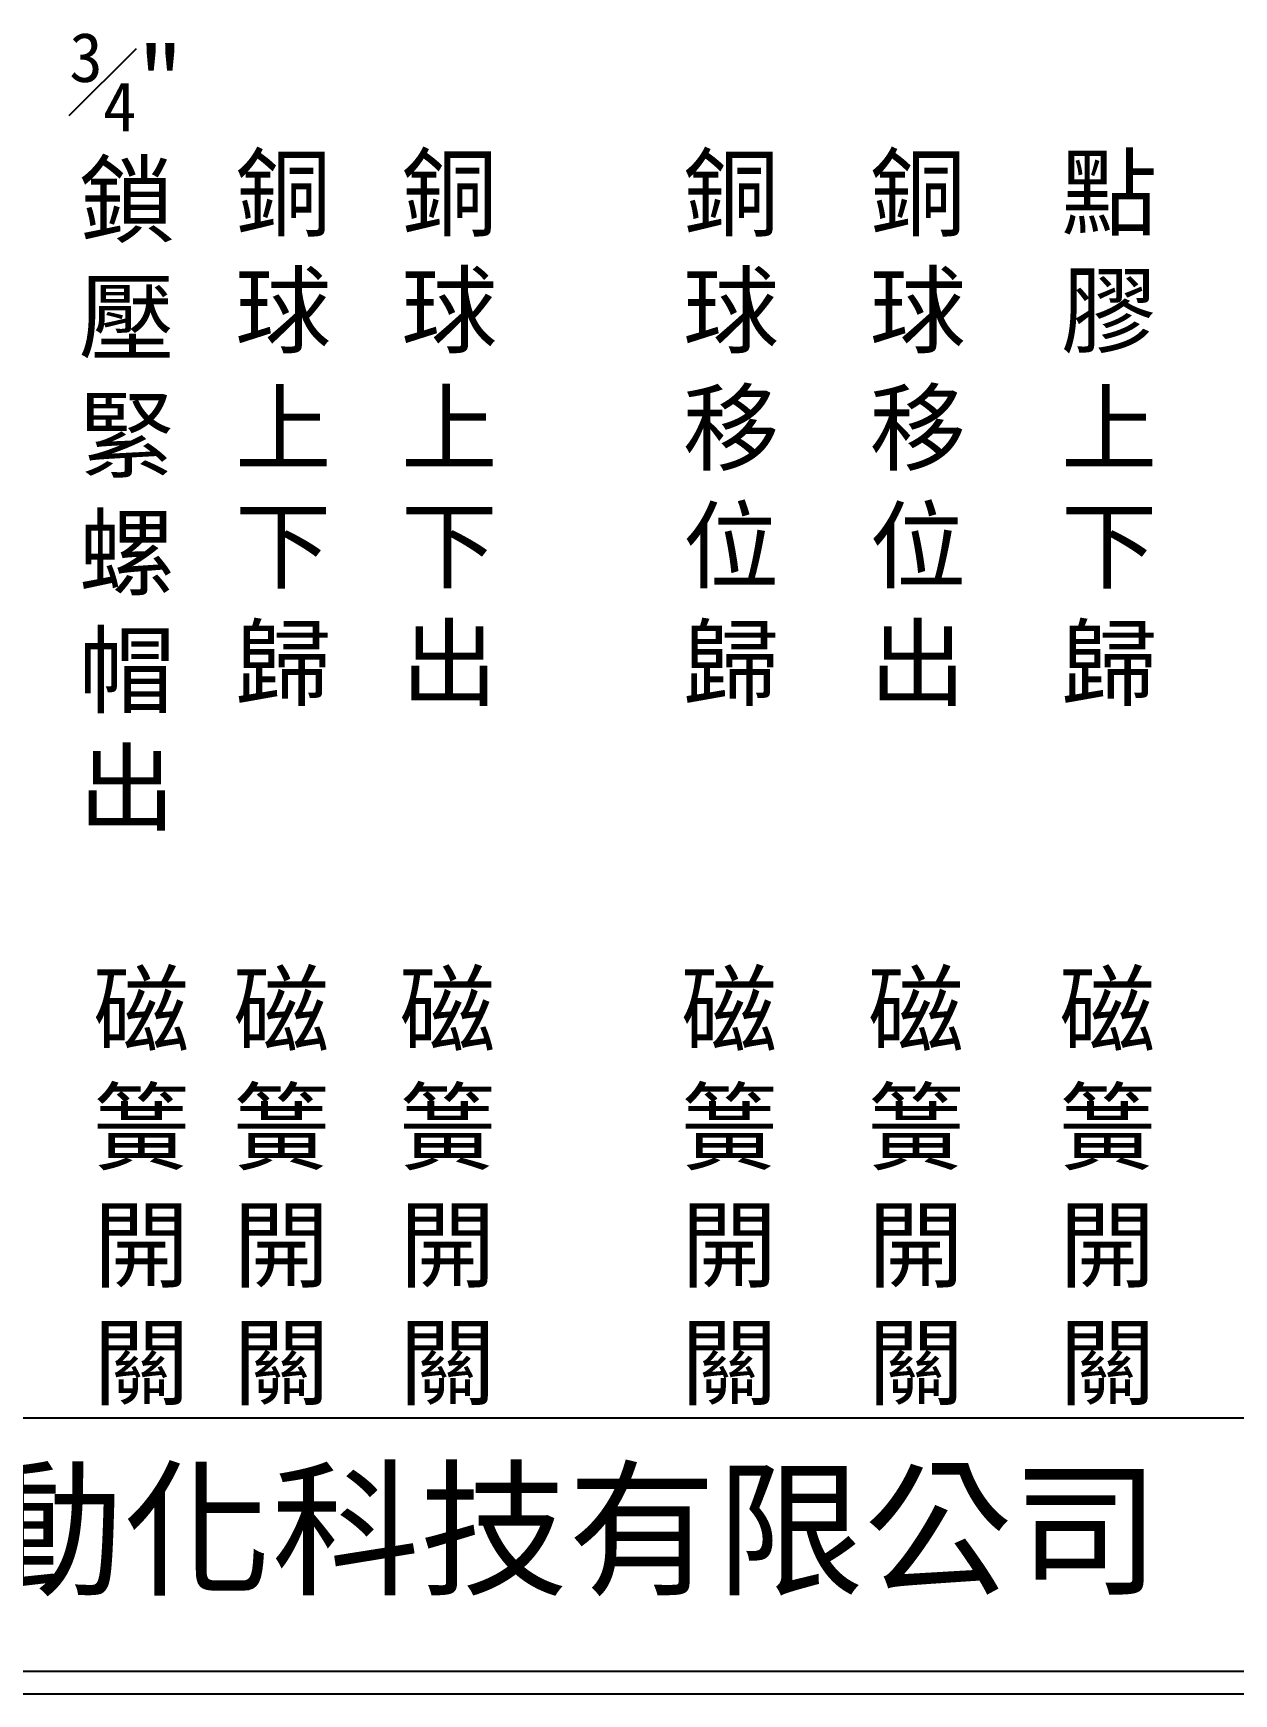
# Model space of a CAD drawing. Extents: x 325 to 612, y 3 to 207.
# Drawn here: x 391.7 to 458, y 3 to 94.8 of the extents above; entities that cross this region are included whole.
import ezdxf

# ---------------------------------------------------------------- set-up
doc = ezdxf.new("R2010")
doc.units = 0
doc.layers.add('圖框層', color=7, linetype='CONTINUOUS')
doc.layers.add('標尺寸層', color=3, linetype='CONTINUOUS')
doc.styles.add('CNS', font='romanc.shx', dxfattribs={"bigfont": 'chineset.shx'})
doc.styles.add('STSL', font='KAIU.TTF')

msp = doc.modelspace()

# ---------------------------------------------------------------- linework, layer by layer
at = {"layer": '圖框層', "color": 7}
for p, q in [((326.569, 18.25), (611.07, 18.25)), ((326.569, 4.25), (611.07, 4.25)), ((325.319, 3), (612.319, 3))]:
    msp.add_line(p, q, dxfattribs=at)

# ---------------------------------------------------------------- texts
at = {"layer": '圖框層', "color": 4, "style": 'STSL'}
msp.add_text('泓陞自動化科技有限公司', height=6, dxfattribs=at).set_placement((363.923, 9.076))
at = {"layer": '標尺寸層', "color": 7, "char_height": 3.9, "width": 4.96081, "attachment_point": 5, "style": 'CNS'}
for s, insert in [('\\A1;{\\fDFKai-SB|b0|i0|c136|p65;\\H0.7x;\\S3#4;\\H1.429x;"\\H0.9997x;\\P鎖壓緊螺帽出}', (396.84, 72.753)), ('{\\fDFKai-SB|b0|i0|c136|p65;銅球上下歸}', (405.48, 72.753)), ('{\\fDFKai-SB|b0|i0|c136|p65;銅球上下出}', (414.66, 72.753)), ('{\\fDFKai-SB|b0|i0|c136|p65;銅球移位歸}', (430.229, 72.753)), ('{\\fDFKai-SB|b0|i0|c136|p65;銅球移位出}', (440.548, 72.753)), ('{\\fDFKai-SB|b0|i0|c136|p65;點膠上下歸}', (451.126, 72.753)), ('{\\fDFKai-SB|b0|i0|c136|p65;磁簧開關}', (397.645, 30.853)), ('{\\fDFKai-SB|b0|i0|c136|p65;磁簧開關}', (405.381, 30.853)), ('{\\fDFKai-SB|b0|i0|c136|p65;磁簧開關}', (414.561, 30.853)), ('{\\fDFKai-SB|b0|i0|c136|p65;磁簧開關}', (430.13, 30.853)), ('{\\fDFKai-SB|b0|i0|c136|p65;磁簧開關}', (440.449, 30.853)), ('{\\fDFKai-SB|b0|i0|c136|p65;磁簧開關}', (451.027, 30.853))]:
    msp.add_mtext(s, dxfattribs=dict(at, insert=insert))

doc.saveas('drawing.dxf')
